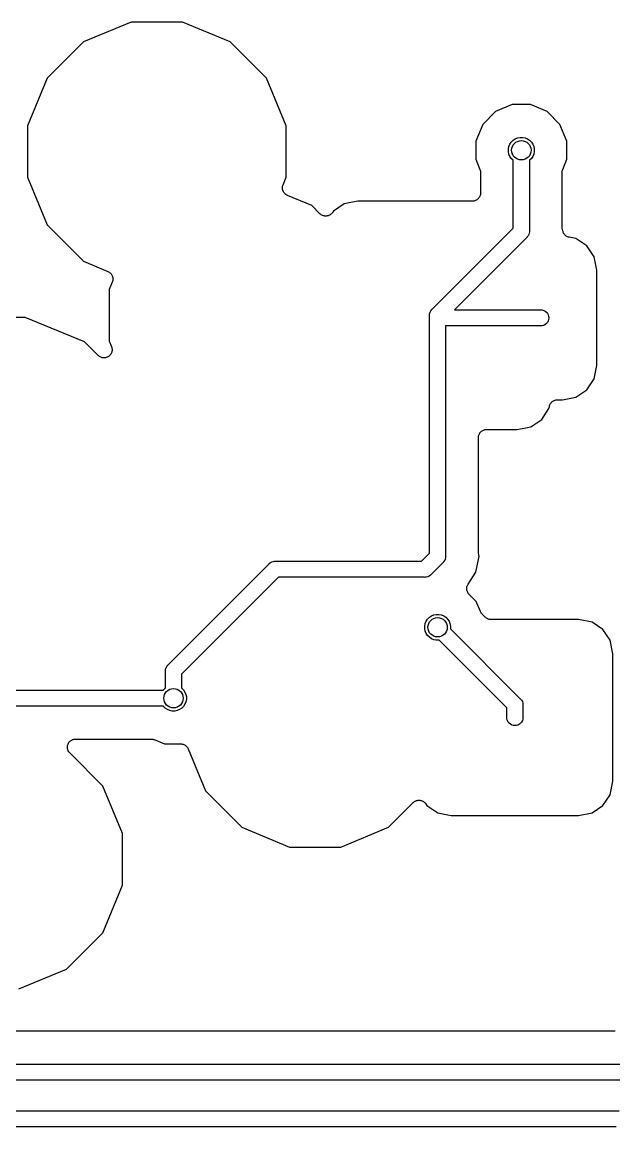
# Model space of a CAD drawing. Extents: x 0.4 to 11.3, y -7.9 to -0.4.
# Drawn here: x 6.262 to 6.624, y -3.719 to -3.044 of the extents above; entities that cross this region are included whole.
import ezdxf

# ---------------------------------------------------------------- set-up
doc = ezdxf.new("R2010")
doc.units = 0
doc.header["$MEASUREMENT"] = 0
doc.layers.add('BLACK', color=7, linetype='CONTINUOUS')

msp = doc.modelspace()

# ---------------------------------------------------------------- linework, layer by layer
at = {"layer": 'BLACK', "linetype": 'CONTINUOUS'}
for p, q in [((6.32837, -3.04378), (6.29931, -3.05581)), ((6.35982, -3.04378), (6.32837, -3.04378)), ((6.38888, -3.05581), (6.35982, -3.04378)), ((6.29931, -3.05581), (6.27707, -3.07805)), ((6.41111, -3.07805), (6.38888, -3.05581)), ((6.27707, -3.07805), (6.26504, -3.10711)), ((6.42315, -3.10711), (6.41111, -3.07805)), ((6.56138, -3.09417), (6.55114, -3.09842)), ((6.57247, -3.09417), (6.56138, -3.09417)), ((6.58272, -3.09842), (6.57247, -3.09417)), ((6.55114, -3.09842), (6.5433, -3.10626)), ((6.59056, -3.10626), (6.58272, -3.09842)), ((6.26504, -3.10711), (6.26504, -3.13856)), ((6.42315, -3.13856), (6.42315, -3.10711)), ((6.5433, -3.10626), (6.53906, -3.1165)), ((6.5948, -3.1165), (6.59056, -3.10626)), ((6.53906, -3.1165), (6.53906, -3.12759)), ((6.55995, -3.11832), (6.56081, -3.11703)), ((6.56081, -3.11703), (6.56191, -3.11593)), ((6.56191, -3.11593), (6.5632, -3.11507)), ((6.5632, -3.11507), (6.56463, -3.11448)), ((6.56463, -3.11448), (6.56615, -3.11417)), ((6.56615, -3.11417), (6.5677, -3.11417)), ((6.5677, -3.11417), (6.56923, -3.11448)), ((6.56923, -3.11448), (6.57066, -3.11507)), ((6.57066, -3.11507), (6.57195, -3.11593)), ((6.57195, -3.11593), (6.57305, -3.11703)), ((6.57305, -3.11703), (6.57391, -3.11832)), ((6.5948, -3.12759), (6.5948, -3.1165)), ((6.55906, -3.12127), (6.55936, -3.11975)), ((6.55906, -3.12282), (6.55906, -3.12127)), ((6.55936, -3.12434), (6.55906, -3.12282)), ((6.55936, -3.11975), (6.55995, -3.11832)), ((6.57391, -3.11832), (6.5745, -3.11975)), ((6.5745, -3.11975), (6.5748, -3.12127)), ((6.5748, -3.12282), (6.5745, -3.12434)), ((6.5748, -3.12127), (6.5748, -3.12282)), ((6.53906, -3.12759), (6.54163, -3.1338)), ((6.55995, -3.12578), (6.55936, -3.12434)), ((6.56081, -3.12707), (6.55995, -3.12578)), ((6.56191, -3.12816), (6.56081, -3.12707)), ((6.56201, -3.12823), (6.56191, -3.12816)), ((6.56201, -3.16962), (6.56201, -3.12823)), ((6.57195, -3.12816), (6.57185, -3.12823)), ((6.57185, -3.12823), (6.57185, -3.17141)), ((6.57305, -3.12707), (6.57195, -3.12816)), ((6.57391, -3.12578), (6.57305, -3.12707)), ((6.5745, -3.12434), (6.57391, -3.12578)), ((6.59223, -3.1338), (6.5948, -3.12759)), ((6.54163, -3.1338), (6.54163, -3.13381)), ((6.54163, -3.13381), (6.54163, -3.13381)), ((6.54163, -3.13381), (6.54163, -3.13381)), ((6.54163, -3.13381), (6.54165, -3.13387)), ((6.54165, -3.13387), (6.54178, -3.13431)), ((6.54178, -3.13431), (6.54191, -3.13474)), ((6.54191, -3.13474), (6.54192, -3.13477)), ((6.54192, -3.13477), (6.54192, -3.1348)), ((6.54192, -3.1348), (6.54196, -3.13526)), ((6.54196, -3.13526), (6.54201, -3.13571)), ((6.54201, -3.13571), (6.54201, -3.14813)), ((6.59185, -3.13565), (6.5919, -3.13519)), ((6.59185, -3.13571), (6.59185, -3.13565)), ((6.59185, -3.16871), (6.59185, -3.13571)), ((6.59185, -3.13571), (6.59185, -3.13571)), ((6.59185, -3.13571), (6.59185, -3.13571)), ((6.59185, -3.13571), (6.59185, -3.13571)), ((6.5919, -3.13519), (6.59195, -3.13474)), ((6.59195, -3.13474), (6.59196, -3.13471)), ((6.59196, -3.13468), (6.5921, -3.13424)), ((6.59196, -3.13471), (6.59196, -3.13468)), ((6.5921, -3.13424), (6.59223, -3.1338)), ((6.26504, -3.13856), (6.27707, -3.16762)), ((6.42093, -3.14451), (6.42098, -3.14404)), ((6.42098, -3.14404), (6.42099, -3.14403)), ((6.42099, -3.14401), (6.42113, -3.14356)), ((6.42099, -3.14403), (6.42099, -3.14401)), ((6.42113, -3.14356), (6.42127, -3.14311)), ((6.42127, -3.14311), (6.42315, -3.13856)), ((6.42088, -3.14501), (6.42089, -3.145)), ((6.42093, -3.14548), (6.42088, -3.14501)), ((6.42089, -3.14498), (6.42093, -3.14451)), ((6.42089, -3.145), (6.42089, -3.14498)), ((6.42097, -3.14595), (6.42093, -3.14548)), ((6.42098, -3.14597), (6.42097, -3.14595)), ((6.42098, -3.14598), (6.42098, -3.14597)), ((6.42111, -3.14643), (6.42098, -3.14598)), ((6.42125, -3.14689), (6.42111, -3.14643)), ((6.42125, -3.1469), (6.42125, -3.14689)), ((6.42126, -3.14692), (6.42125, -3.1469)), ((6.42148, -3.14734), (6.42126, -3.14692)), ((6.4217, -3.14775), (6.42148, -3.14734)), ((6.42171, -3.14777), (6.4217, -3.14775)), ((6.42172, -3.14778), (6.42171, -3.14777)), ((6.42202, -3.14815), (6.42172, -3.14778)), ((6.42231, -3.14851), (6.42202, -3.14815)), ((6.42232, -3.14853), (6.42231, -3.14851)), ((6.42233, -3.14854), (6.42232, -3.14853)), ((6.42269, -3.14884), (6.42233, -3.14854)), ((6.42305, -3.14914), (6.42269, -3.14884)), ((6.42307, -3.14915), (6.42305, -3.14914)), ((6.42308, -3.14916), (6.42307, -3.14915)), ((6.4235, -3.14939), (6.42308, -3.14916)), ((6.42391, -3.14961), (6.4235, -3.14939)), ((6.42394, -3.14963), (6.42391, -3.14961)), ((6.42397, -3.14964), (6.42394, -3.14963)), ((6.42394, -3.14963), (6.42394, -3.14963)), ((6.42394, -3.14963), (6.42394, -3.14963)), ((6.43888, -3.15581), (6.42397, -3.14964)), ((6.54114, -3.15094), (6.54113, -3.15096)), ((6.54115, -3.15093), (6.54114, -3.15094)), ((6.54138, -3.15051), (6.54115, -3.15093)), ((6.5416, -3.1501), (6.54138, -3.15051)), ((6.54161, -3.15009), (6.5416, -3.1501)), ((6.54162, -3.15007), (6.54161, -3.15009)), ((6.54176, -3.14962), (6.54162, -3.15007)), ((6.5419, -3.14917), (6.54176, -3.14962)), ((6.54191, -3.14914), (6.5419, -3.14915)), ((6.5419, -3.14915), (6.5419, -3.14917)), ((6.54195, -3.14867), (6.54191, -3.14914)), ((6.54201, -3.1482), (6.54195, -3.14867)), ((6.54201, -3.14813), (6.54201, -3.14817)), ((6.54201, -3.14817), (6.54201, -3.14817)), ((6.54201, -3.14817), (6.54201, -3.14817)), ((6.54201, -3.14817), (6.54201, -3.1482)), ((6.44386, -3.1608), (6.43888, -3.15581)), ((6.45873, -3.15478), (6.45212, -3.1592)), ((6.46703, -3.15313), (6.45873, -3.15478)), ((6.53701, -3.15313), (6.46703, -3.15313)), ((6.53748, -3.15309), (6.53701, -3.15313)), ((6.53794, -3.15304), (6.53748, -3.15309)), ((6.53796, -3.15304), (6.53794, -3.15304)), ((6.53798, -3.15304), (6.53796, -3.15304)), ((6.53843, -3.1529), (6.53798, -3.15304)), ((6.53888, -3.15277), (6.53843, -3.1529)), ((6.5389, -3.15276), (6.53888, -3.15277)), ((6.53891, -3.15275), (6.5389, -3.15276)), ((6.53933, -3.15253), (6.53891, -3.15275)), ((6.53975, -3.15232), (6.53933, -3.15253)), ((6.53976, -3.15231), (6.53975, -3.15232)), ((6.53977, -3.1523), (6.53976, -3.15231)), ((6.54014, -3.152), (6.53977, -3.1523)), ((6.54051, -3.1517), (6.54014, -3.152)), ((6.54052, -3.15169), (6.54051, -3.1517)), ((6.54053, -3.15168), (6.54052, -3.15169)), ((6.54083, -3.15132), (6.54053, -3.15168)), ((6.54113, -3.15096), (6.54083, -3.15132)), ((6.44423, -3.1611), (6.44386, -3.1608)), ((6.44459, -3.1614), (6.44423, -3.1611)), ((6.4446, -3.16141), (6.44459, -3.1614)), ((6.44462, -3.16142), (6.4446, -3.16141)), ((6.44503, -3.16164), (6.44462, -3.16142)), ((6.44545, -3.16187), (6.44503, -3.16164)), ((6.44546, -3.16187), (6.44545, -3.16187)), ((6.44548, -3.16188), (6.44546, -3.16187)), ((6.44593, -3.16202), (6.44548, -3.16188)), ((6.44638, -3.16216), (6.44593, -3.16202)), ((6.44639, -3.16216), (6.44638, -3.16216)), ((6.44641, -3.16217), (6.44639, -3.16216)), ((6.44688, -3.16221), (6.44641, -3.16217)), ((6.44735, -3.16227), (6.44688, -3.16221)), ((6.44736, -3.16226), (6.44735, -3.16227)), ((6.44738, -3.16227), (6.44736, -3.16226)), ((6.44785, -3.16222), (6.44738, -3.16227)), ((6.44832, -3.16218), (6.44785, -3.16222)), ((6.44834, -3.16218), (6.44832, -3.16218)), ((6.44835, -3.16217), (6.44834, -3.16218)), ((6.4488, -3.16204), (6.44835, -3.16217)), ((6.44926, -3.16191), (6.4488, -3.16204)), ((6.44927, -3.1619), (6.44926, -3.16191)), ((6.44929, -3.16189), (6.44927, -3.1619)), ((6.44971, -3.16167), (6.44929, -3.16189)), ((6.45012, -3.16146), (6.44971, -3.16167)), ((6.45014, -3.16145), (6.45012, -3.16146)), ((6.45015, -3.16144), (6.45014, -3.16145)), ((6.45052, -3.16114), (6.45015, -3.16144)), ((6.45089, -3.16085), (6.45052, -3.16114)), ((6.4509, -3.16084), (6.45089, -3.16085)), ((6.45091, -3.16083), (6.4509, -3.16084)), ((6.45121, -3.16047), (6.45091, -3.16083)), ((6.45152, -3.1601), (6.45121, -3.16047)), ((6.45153, -3.16008), (6.45152, -3.1601)), ((6.45155, -3.16004), (6.45153, -3.16008)), ((6.45153, -3.16008), (6.45153, -3.16008)), ((6.45153, -3.16008), (6.45153, -3.16008)), ((6.45212, -3.1592), (6.45155, -3.16004)), ((6.27707, -3.16762), (6.29931, -3.18985)), ((6.51244, -3.21918), (6.56201, -3.16962)), ((6.59189, -3.16916), (6.59185, -3.16871)), ((6.59193, -3.16961), (6.59189, -3.16916)), ((6.59195, -3.16968), (6.59193, -3.16961)), ((6.59227, -3.17129), (6.59195, -3.16968)), ((6.57024, -3.1753), (6.52605, -3.21949)), ((6.57043, -3.17515), (6.57024, -3.1753)), ((6.57058, -3.17496), (6.57043, -3.17515)), ((6.57104, -3.1744), (6.57058, -3.17496)), ((6.57058, -3.17496), (6.57058, -3.17496)), ((6.5715, -3.17355), (6.57104, -3.1744)), ((6.57152, -3.17346), (6.5715, -3.17355)), ((6.57178, -3.17262), (6.57152, -3.17346)), ((6.57185, -3.1719), (6.57178, -3.17262)), ((6.57185, -3.17141), (6.57187, -3.17165)), ((6.57187, -3.17165), (6.57185, -3.17189)), ((6.57185, -3.17189), (6.57185, -3.1719)), ((6.5924, -3.17174), (6.59227, -3.17129)), ((6.59253, -3.17219), (6.5924, -3.17174)), ((6.59254, -3.17221), (6.59253, -3.17219)), ((6.59255, -3.17223), (6.59254, -3.17221)), ((6.59277, -3.17264), (6.59255, -3.17223)), ((6.59298, -3.17305), (6.59277, -3.17264)), ((6.593, -3.17307), (6.59298, -3.17305)), ((6.59301, -3.17309), (6.593, -3.17307)), ((6.5933, -3.17345), (6.59301, -3.17309)), ((6.5936, -3.17381), (6.5933, -3.17345)), ((6.59361, -3.17383), (6.5936, -3.17381)), ((6.59363, -3.17384), (6.59361, -3.17383)), ((6.59399, -3.17414), (6.59363, -3.17384)), ((6.59434, -3.17444), (6.59399, -3.17414)), ((6.59436, -3.17445), (6.59434, -3.17444)), ((6.59438, -3.17446), (6.59436, -3.17445)), ((6.59479, -3.17469), (6.59438, -3.17446)), ((6.5952, -3.17491), (6.59479, -3.17469)), ((6.59522, -3.17492), (6.5952, -3.17491)), ((6.59524, -3.17493), (6.59522, -3.17492)), ((6.59568, -3.17506), (6.59524, -3.17493)), ((6.59613, -3.17521), (6.59568, -3.17506)), ((6.59617, -3.17522), (6.59613, -3.17521)), ((6.5962, -3.17522), (6.59617, -3.17522)), ((6.59617, -3.17522), (6.59617, -3.17522)), ((6.59617, -3.17522), (6.59617, -3.17522)), ((6.60032, -3.17604), (6.5962, -3.17522)), ((6.60694, -3.18046), (6.60032, -3.17604)), ((6.61136, -3.18708), (6.60694, -3.18046)), ((6.29931, -3.18985), (6.31422, -3.19603)), ((6.61301, -3.19537), (6.61136, -3.18708)), ((6.31422, -3.19603), (6.31425, -3.19604)), ((6.31425, -3.19604), (6.31425, -3.19604)), ((6.31425, -3.19604), (6.31425, -3.19604)), ((6.31425, -3.19604), (6.31428, -3.19606)), ((6.31428, -3.19606), (6.31469, -3.19628)), ((6.31469, -3.19628), (6.31511, -3.19651)), ((6.31511, -3.19651), (6.31512, -3.19652)), ((6.31512, -3.19652), (6.31514, -3.19653)), ((6.31514, -3.19653), (6.31549, -3.19683)), ((6.31549, -3.19683), (6.31586, -3.19713)), ((6.31586, -3.19713), (6.31587, -3.19714)), ((6.31587, -3.19714), (6.31588, -3.19716)), ((6.31588, -3.19716), (6.31617, -3.19752)), ((6.31617, -3.19752), (6.31647, -3.19789)), ((6.31647, -3.19789), (6.31648, -3.1979)), ((6.31648, -3.1979), (6.31649, -3.19792)), ((6.31649, -3.19792), (6.31671, -3.19833)), ((6.61301, -3.25344), (6.61301, -3.19537)), ((6.31692, -3.20256), (6.31504, -3.20711)), ((6.31671, -3.19833), (6.31693, -3.19875)), ((6.31706, -3.20211), (6.31692, -3.20256)), ((6.31693, -3.19875), (6.31694, -3.19877)), ((6.31694, -3.19877), (6.31694, -3.19878)), ((6.31694, -3.19878), (6.31708, -3.19923)), ((6.3172, -3.20166), (6.31706, -3.20211)), ((6.31708, -3.19923), (6.31721, -3.19968)), ((6.31721, -3.20163), (6.3172, -3.20164)), ((6.3172, -3.20164), (6.3172, -3.20166)), ((6.31721, -3.19968), (6.31721, -3.1997)), ((6.31721, -3.1997), (6.31722, -3.19972)), ((6.31725, -3.20116), (6.31721, -3.20163)), ((6.31722, -3.19972), (6.31726, -3.20019)), ((6.3173, -3.20069), (6.31725, -3.20116)), ((6.31726, -3.20019), (6.3173, -3.20066)), ((6.3173, -3.20066), (6.3173, -3.20067)), ((6.3173, -3.20067), (6.3173, -3.20069)), ((6.31504, -3.20711), (6.31504, -3.23856)), ((6.26374, -3.22409), (6.22445, -3.22409)), ((6.30003, -3.23913), (6.26374, -3.22409)), ((6.5108, -3.22283), (6.51083, -3.22259)), ((6.51083, -3.22308), (6.5108, -3.22283)), ((6.51083, -3.22259), (6.5109, -3.22187)), ((6.51083, -3.22259), (6.51083, -3.22259)), ((6.51083, -3.36804), (6.51083, -3.22308)), ((6.5109, -3.22187), (6.51118, -3.22094)), ((6.51118, -3.22094), (6.51164, -3.22009)), ((6.51164, -3.22009), (6.51225, -3.21934)), ((6.51225, -3.21934), (6.51244, -3.21918)), ((6.52605, -3.21949), (6.57898, -3.21949)), ((6.57898, -3.21949), (6.5797, -3.21956)), ((6.5797, -3.21956), (6.58063, -3.21984)), ((6.58063, -3.21984), (6.58149, -3.2203)), ((6.58149, -3.2203), (6.58224, -3.22091)), ((6.58224, -3.22091), (6.58285, -3.22166)), ((6.58285, -3.22166), (6.58331, -3.22252)), ((6.58331, -3.22252), (6.58359, -3.22344)), ((6.58359, -3.22344), (6.58369, -3.22441)), ((6.58369, -3.22441), (6.58359, -3.22537)), ((6.57898, -3.22933), (6.52067, -3.22933)), ((6.52067, -3.22933), (6.52067, -3.36984)), ((6.5797, -3.22926), (6.57898, -3.22933)), ((6.58063, -3.22898), (6.5797, -3.22926)), ((6.58149, -3.22852), (6.58063, -3.22898)), ((6.58224, -3.22791), (6.58149, -3.22852)), ((6.58285, -3.22716), (6.58224, -3.22791)), ((6.58331, -3.2263), (6.58285, -3.22716)), ((6.58359, -3.22537), (6.58331, -3.2263)), ((6.31504, -3.23856), (6.31644, -3.24193)), ((6.30828, -3.24738), (6.30003, -3.23913)), ((6.31657, -3.24533), (6.31642, -3.2458)), ((6.31644, -3.24193), (6.31646, -3.24199)), ((6.31646, -3.24199), (6.31646, -3.24199)), ((6.31646, -3.24199), (6.31646, -3.24199)), ((6.31646, -3.24199), (6.31646, -3.242)), ((6.31646, -3.242), (6.3166, -3.24247)), ((6.31671, -3.24488), (6.31657, -3.24533)), ((6.3166, -3.24247), (6.31673, -3.24293)), ((6.31677, -3.24438), (6.31671, -3.24487)), ((6.31671, -3.24487), (6.31671, -3.24487)), ((6.31671, -3.24487), (6.31671, -3.24488)), ((6.31673, -3.24293), (6.31673, -3.24293)), ((6.31673, -3.24293), (6.31673, -3.24294)), ((6.31673, -3.24294), (6.31677, -3.24342)), ((6.31677, -3.24342), (6.31682, -3.2439)), ((6.31682, -3.24391), (6.31677, -3.24438)), ((6.31682, -3.2439), (6.31682, -3.2439)), ((6.31682, -3.2439), (6.31682, -3.24391)), ((6.30865, -3.24769), (6.30828, -3.24738)), ((6.30903, -3.248), (6.30865, -3.24769)), ((6.30904, -3.248), (6.30903, -3.248)), ((6.30903, -3.248), (6.30903, -3.248)), ((6.30945, -3.24822), (6.30904, -3.248)), ((6.30989, -3.24846), (6.30945, -3.24822)), ((6.3099, -3.24846), (6.30989, -3.24846)), ((6.30989, -3.24846), (6.30989, -3.24846)), ((6.31037, -3.24861), (6.3099, -3.24846)), ((6.31082, -3.24875), (6.31037, -3.24861)), ((6.31083, -3.24875), (6.31082, -3.24875)), ((6.31082, -3.24875), (6.31082, -3.24875)), ((6.31132, -3.2488), (6.31083, -3.24875)), ((6.31179, -3.24885), (6.31132, -3.2488)), ((6.3118, -3.24885), (6.31179, -3.24885)), ((6.31227, -3.2488), (6.3118, -3.24885)), ((6.3118, -3.24885), (6.3118, -3.24885)), ((6.31276, -3.24876), (6.31227, -3.2488)), ((6.31277, -3.24876), (6.31276, -3.24876)), ((6.31323, -3.24862), (6.31277, -3.24875)), ((6.31277, -3.24875), (6.31277, -3.24876)), ((6.3137, -3.24848), (6.31323, -3.24862)), ((6.31371, -3.24848), (6.3137, -3.24848)), ((6.3137, -3.24848), (6.3137, -3.24848)), ((6.31415, -3.24824), (6.31371, -3.24848)), ((6.31456, -3.24803), (6.31415, -3.24824)), ((6.31457, -3.24802), (6.31456, -3.24803)), ((6.31497, -3.2477), (6.31457, -3.24802)), ((6.31457, -3.24802), (6.31457, -3.24802)), ((6.31532, -3.24741), (6.31497, -3.2477)), ((6.31533, -3.24741), (6.31532, -3.24741)), ((6.31532, -3.24741), (6.31532, -3.24741)), ((6.31565, -3.24702), (6.31533, -3.24741)), ((6.31595, -3.24666), (6.31565, -3.24702)), ((6.31619, -3.24622), (6.31595, -3.24666)), ((6.31595, -3.24666), (6.31595, -3.24666)), ((6.31595, -3.24666), (6.31595, -3.24666)), ((6.31642, -3.24581), (6.31619, -3.24622)), ((6.31642, -3.2458), (6.31642, -3.2458)), ((6.31642, -3.2458), (6.31642, -3.24581)), ((6.61136, -3.26174), (6.61301, -3.25344)), ((6.60694, -3.26836), (6.61136, -3.26174)), ((6.60032, -3.27278), (6.60694, -3.26836)), ((6.5838, -3.27985), (6.58408, -3.27845)), ((6.58408, -3.27842), (6.58409, -3.27838)), ((6.58408, -3.27845), (6.58408, -3.27842)), ((6.58408, -3.27842), (6.58408, -3.27842)), ((6.58408, -3.27842), (6.58408, -3.27842)), ((6.58409, -3.27838), (6.58424, -3.27793)), ((6.58424, -3.27793), (6.58437, -3.27749)), ((6.58437, -3.27749), (6.58438, -3.27747)), ((6.58438, -3.27747), (6.58439, -3.27745)), ((6.58439, -3.27745), (6.58462, -3.27704)), ((6.58462, -3.27704), (6.58484, -3.27663)), ((6.58484, -3.27663), (6.58485, -3.27662)), ((6.58485, -3.27662), (6.58486, -3.2766)), ((6.58486, -3.2766), (6.58516, -3.27624)), ((6.58516, -3.27624), (6.58546, -3.27588)), ((6.58546, -3.27588), (6.58547, -3.27587)), ((6.58547, -3.27587), (6.58549, -3.27585)), ((6.58549, -3.27585), (6.58585, -3.27556)), ((6.58585, -3.27556), (6.58622, -3.27526)), ((6.58622, -3.27526), (6.58623, -3.27525)), ((6.58623, -3.27525), (6.58625, -3.27524)), ((6.58625, -3.27524), (6.58667, -3.27502)), ((6.58667, -3.27502), (6.58708, -3.2748)), ((6.58708, -3.2748), (6.5871, -3.2748)), ((6.5871, -3.2748), (6.58711, -3.27479)), ((6.58711, -3.27479), (6.58757, -3.27466)), ((6.58757, -3.27466), (6.58801, -3.27452)), ((6.58801, -3.27452), (6.58803, -3.27452)), ((6.58803, -3.27452), (6.58805, -3.27451)), ((6.58805, -3.27451), (6.58852, -3.27447)), ((6.58852, -3.27447), (6.58898, -3.27443)), ((6.58898, -3.27443), (6.59203, -3.27443)), ((6.59203, -3.27443), (6.60032, -3.27278)), ((6.57938, -3.28647), (6.5838, -3.27985)), ((6.54425, -3.29277), (6.5447, -3.29263)), ((6.5447, -3.29263), (6.54472, -3.29263)), ((6.54472, -3.29263), (6.54473, -3.29263)), ((6.54473, -3.29263), (6.5452, -3.29258)), ((6.5452, -3.29258), (6.54567, -3.29254)), ((6.54567, -3.29254), (6.56447, -3.29254)), ((6.56447, -3.29254), (6.57276, -3.29089)), ((6.57276, -3.29089), (6.57938, -3.28647)), ((6.54067, -3.29747), (6.54072, -3.297)), ((6.54067, -3.2975), (6.54067, -3.29747)), ((6.54067, -3.29754), (6.54067, -3.2975)), ((6.54067, -3.2975), (6.54067, -3.2975)), ((6.54067, -3.2975), (6.54067, -3.2975)), ((6.54067, -3.36713), (6.54067, -3.29754)), ((6.54072, -3.297), (6.54077, -3.29653)), ((6.54077, -3.29653), (6.54078, -3.29651)), ((6.54078, -3.2965), (6.54092, -3.29605)), ((6.54078, -3.29651), (6.54078, -3.2965)), ((6.54092, -3.29605), (6.54106, -3.2956)), ((6.54106, -3.2956), (6.54107, -3.29558)), ((6.54107, -3.29557), (6.5413, -3.29516)), ((6.54107, -3.29558), (6.54107, -3.29557)), ((6.5413, -3.29516), (6.54152, -3.29474)), ((6.54152, -3.29474), (6.54154, -3.29473)), ((6.54154, -3.29471), (6.54185, -3.29435)), ((6.54154, -3.29473), (6.54154, -3.29471)), ((6.54185, -3.29435), (6.54215, -3.29399)), ((6.54215, -3.29399), (6.54216, -3.29398)), ((6.54216, -3.29398), (6.54217, -3.29396)), ((6.54217, -3.29396), (6.54254, -3.29367)), ((6.54254, -3.29367), (6.5429, -3.29337)), ((6.5429, -3.29337), (6.54292, -3.29336)), ((6.54292, -3.29336), (6.54293, -3.29335)), ((6.54293, -3.29335), (6.54335, -3.29314)), ((6.54335, -3.29314), (6.54376, -3.29291)), ((6.54376, -3.29291), (6.54378, -3.29291)), ((6.54378, -3.29291), (6.5438, -3.2929)), ((6.5438, -3.2929), (6.54425, -3.29277)), ((6.41362, -3.37384), (6.41447, -3.37338)), ((6.41447, -3.37338), (6.4154, -3.3731)), ((6.4154, -3.3731), (6.41613, -3.37303)), ((6.41613, -3.37303), (6.41637, -3.37301)), ((6.41613, -3.37303), (6.41613, -3.37303)), ((6.41637, -3.37301), (6.41661, -3.37303)), ((6.41661, -3.37303), (6.50584, -3.37303)), ((6.50584, -3.37303), (6.51083, -3.36804)), ((6.51924, -3.37358), (6.51906, -3.37373)), ((6.51947, -3.37331), (6.51924, -3.37358)), ((6.51986, -3.37283), (6.51947, -3.37331)), ((6.52032, -3.37197), (6.51986, -3.37283)), ((6.52036, -3.37182), (6.52032, -3.37197)), ((6.5206, -3.37104), (6.52036, -3.37182)), ((6.52067, -3.37032), (6.5206, -3.37104)), ((6.52067, -3.36984), (6.52069, -3.37008)), ((6.52069, -3.37008), (6.52067, -3.37032)), ((6.52067, -3.37032), (6.52067, -3.37032)), ((6.53922, -3.3798), (6.54077, -3.37205)), ((6.54071, -3.36758), (6.54067, -3.36713)), ((6.54075, -3.36804), (6.54071, -3.36758)), ((6.54077, -3.36811), (6.54075, -3.36804)), ((6.54116, -3.37008), (6.54077, -3.36811)), ((6.54077, -3.37205), (6.54116, -3.37008)), ((6.54077, -3.37205), (6.54077, -3.37205)), ((6.35102, -3.43634), (6.41272, -3.37464)), ((6.41272, -3.37464), (6.41287, -3.37446)), ((6.41287, -3.37446), (6.41306, -3.3743)), ((6.41306, -3.3743), (6.41362, -3.37384)), ((6.41306, -3.3743), (6.41306, -3.3743)), ((6.41362, -3.37384), (6.41362, -3.37384)), ((6.41362, -3.37384), (6.41362, -3.37384)), ((6.51906, -3.37373), (6.51152, -3.38126)), ((6.53444, -3.38696), (6.53922, -3.3798)), ((6.41841, -3.38287), (6.35925, -3.44203)), ((6.50763, -3.38287), (6.41841, -3.38287)), ((6.50787, -3.3829), (6.50763, -3.38287)), ((6.50812, -3.38287), (6.50787, -3.3829)), ((6.50884, -3.3828), (6.50812, -3.38287)), ((6.50812, -3.38287), (6.50812, -3.38287)), ((6.50977, -3.38252), (6.50884, -3.3828)), ((6.51062, -3.38206), (6.50977, -3.38252)), ((6.51137, -3.38145), (6.51062, -3.38206)), ((6.51152, -3.38126), (6.51137, -3.38145)), ((6.53422, -3.38738), (6.53444, -3.38696)), ((6.5336, -3.38969), (6.53365, -3.38922)), ((6.5336, -3.38971), (6.5336, -3.38969)), ((6.5336, -3.38973), (6.5336, -3.38971)), ((6.53364, -3.3902), (6.5336, -3.38973)), ((6.53368, -3.39066), (6.53364, -3.3902)), ((6.53365, -3.38922), (6.53369, -3.38876)), ((6.53369, -3.39068), (6.53368, -3.39066)), ((6.53369, -3.38876), (6.5337, -3.38874)), ((6.53369, -3.3907), (6.53369, -3.39068)), ((6.53382, -3.39115), (6.53369, -3.3907)), ((6.5337, -3.38872), (6.53384, -3.38827)), ((6.5337, -3.38874), (6.5337, -3.38872)), ((6.53395, -3.3916), (6.53382, -3.39115)), ((6.53384, -3.38827), (6.53398, -3.38782)), ((6.53396, -3.39162), (6.53395, -3.3916)), ((6.53397, -3.39164), (6.53396, -3.39162)), ((6.53419, -3.39205), (6.53397, -3.39164)), ((6.53398, -3.38782), (6.53399, -3.38781)), ((6.53399, -3.38779), (6.53422, -3.38738)), ((6.53399, -3.38781), (6.53399, -3.38779)), ((6.5344, -3.39247), (6.53419, -3.39205)), ((6.53441, -3.39248), (6.5344, -3.39247)), ((6.53442, -3.3925), (6.53441, -3.39248)), ((6.53472, -3.39286), (6.53442, -3.3925)), ((6.53501, -3.39323), (6.53472, -3.39286)), ((6.53504, -3.39326), (6.53501, -3.39323)), ((6.53506, -3.39328), (6.53504, -3.39326)), ((6.53504, -3.39326), (6.53504, -3.39326)), ((6.53504, -3.39326), (6.53504, -3.39326)), ((6.53938, -3.3976), (6.53506, -3.39328)), ((6.54195, -3.40381), (6.53938, -3.3976)), ((6.50963, -3.40837), (6.51073, -3.40727)), ((6.51073, -3.40727), (6.51202, -3.40641)), ((6.51202, -3.40641), (6.51345, -3.40581)), ((6.51345, -3.40581), (6.51497, -3.40551)), ((6.51497, -3.40551), (6.51652, -3.40551)), ((6.51652, -3.40551), (6.51804, -3.40581)), ((6.51804, -3.40581), (6.51948, -3.40641)), ((6.51948, -3.40641), (6.52077, -3.40727)), ((6.52077, -3.40727), (6.52186, -3.40837)), ((6.54217, -3.40421), (6.54195, -3.40381)), ((6.54238, -3.40462), (6.54217, -3.40421)), ((6.5424, -3.40464), (6.54238, -3.40462)), ((6.54241, -3.40467), (6.5424, -3.40464)), ((6.5427, -3.40502), (6.54241, -3.40467)), ((6.54299, -3.40538), (6.5427, -3.40502)), ((6.54303, -3.40542), (6.54299, -3.40538)), ((6.54303, -3.40543), (6.54303, -3.40542)), ((6.54303, -3.40542), (6.54303, -3.40542)), ((6.54303, -3.40542), (6.54303, -3.40542)), ((6.54479, -3.40718), (6.54303, -3.40543)), ((6.54514, -3.40747), (6.54479, -3.40718)), ((6.50787, -3.41261), (6.50818, -3.41109)), ((6.50787, -3.41416), (6.50787, -3.41261)), ((6.50818, -3.41109), (6.50877, -3.40966)), ((6.50877, -3.40966), (6.50963, -3.40837)), ((6.52186, -3.40837), (6.52273, -3.40966)), ((6.52273, -3.40966), (6.52332, -3.41109)), ((6.52332, -3.41109), (6.52362, -3.41261)), ((6.52362, -3.41261), (6.52362, -3.41416)), ((6.5455, -3.40777), (6.54514, -3.40747)), ((6.54552, -3.40778), (6.5455, -3.40777)), ((6.54554, -3.4078), (6.54552, -3.40778)), ((6.54595, -3.40802), (6.54554, -3.4078)), ((6.54635, -3.40824), (6.54595, -3.40802)), ((6.54638, -3.40825), (6.54635, -3.40824)), ((6.5464, -3.40826), (6.54638, -3.40825)), ((6.54684, -3.4084), (6.5464, -3.40826)), ((6.54728, -3.40853), (6.54684, -3.4084)), ((6.54731, -3.40854), (6.54728, -3.40853)), ((6.54733, -3.40855), (6.54731, -3.40854)), ((6.54779, -3.40859), (6.54733, -3.40855)), ((6.54825, -3.40864), (6.54779, -3.40859)), ((6.5483, -3.40864), (6.54825, -3.40864)), ((6.54832, -3.40864), (6.5483, -3.40864)), ((6.5483, -3.40864), (6.5483, -3.40864)), ((6.5483, -3.40864), (6.5483, -3.40864)), ((6.60187, -3.40864), (6.54832, -3.40864)), ((6.61017, -3.41029), (6.60187, -3.40864)), ((6.61678, -3.41471), (6.61017, -3.41029)), ((6.50818, -3.41568), (6.50787, -3.41416)), ((6.50877, -3.41712), (6.50818, -3.41568)), ((6.50963, -3.41841), (6.50877, -3.41712)), ((6.51073, -3.4195), (6.50963, -3.41841)), ((6.51202, -3.42036), (6.51073, -3.4195)), ((6.51345, -3.42096), (6.51202, -3.42036)), ((6.52362, -3.41416), (6.5236, -3.41428)), ((6.5236, -3.41428), (6.5663, -3.45698)), ((6.6212, -3.42133), (6.61678, -3.41471)), ((6.51497, -3.42126), (6.51345, -3.42096)), ((6.51652, -3.42126), (6.51497, -3.42126)), ((6.51664, -3.42124), (6.51652, -3.42126)), ((6.55807, -3.46267), (6.51664, -3.42124)), ((6.62285, -3.42963), (6.6212, -3.42133)), ((6.62285, -3.50738), (6.62285, -3.42963)), ((6.34939, -3.43999), (6.34941, -3.43975)), ((6.34941, -3.44023), (6.34939, -3.43999)), ((6.34941, -3.43975), (6.34948, -3.43902)), ((6.34941, -3.43975), (6.34941, -3.43975)), ((6.34941, -3.45051), (6.34941, -3.44023)), ((6.34948, -3.43902), (6.34976, -3.4381)), ((6.34976, -3.4381), (6.35022, -3.43724)), ((6.35022, -3.43724), (6.35083, -3.43649)), ((6.35083, -3.43649), (6.35102, -3.43634)), ((6.35925, -3.44203), (6.35925, -3.45051)), ((6.22859, -3.45177), (6.34815, -3.45177)), ((6.34815, -3.45177), (6.34821, -3.45167)), ((6.34821, -3.45167), (6.34931, -3.45058)), ((6.34931, -3.45058), (6.34941, -3.45051)), ((6.35925, -3.45051), (6.35935, -3.45058)), ((6.35935, -3.45058), (6.36045, -3.45167)), ((6.36045, -3.45167), (6.36131, -3.45296)), ((6.36131, -3.45296), (6.3619, -3.4544)), ((6.3619, -3.4544), (6.3622, -3.45592)), ((6.36131, -3.46042), (6.36045, -3.46171)), ((6.3619, -3.45899), (6.36131, -3.46042)), ((6.3622, -3.45747), (6.3619, -3.45899)), ((6.3622, -3.45592), (6.3622, -3.45747)), ((6.5663, -3.45698), (6.56649, -3.45713)), ((6.56649, -3.45713), (6.56664, -3.45732)), ((6.56664, -3.45732), (6.56664, -3.45732)), ((6.56664, -3.45732), (6.56692, -3.45766)), ((6.56692, -3.45766), (6.5671, -3.45788)), ((6.5671, -3.45788), (6.56756, -3.45874)), ((6.56756, -3.45874), (6.56784, -3.45967)), ((6.56784, -3.45967), (6.56791, -3.46039)), ((6.56791, -3.46039), (6.56791, -3.46039)), ((6.56791, -3.46039), (6.56794, -3.46063)), ((6.56794, -3.46063), (6.56791, -3.46087)), ((6.56791, -3.46087), (6.56791, -3.46875)), ((6.34815, -3.46161), (6.23039, -3.46161)), ((6.34821, -3.46171), (6.34815, -3.46161)), ((6.34931, -3.46281), (6.34821, -3.46171)), ((6.3506, -3.46367), (6.34931, -3.46281)), ((6.35203, -3.46426), (6.3506, -3.46367)), ((6.35356, -3.46457), (6.35203, -3.46426)), ((6.35511, -3.46457), (6.35356, -3.46457)), ((6.35663, -3.46426), (6.35511, -3.46457)), ((6.35806, -3.46367), (6.35663, -3.46426)), ((6.35935, -3.46281), (6.35806, -3.46367)), ((6.36045, -3.46171), (6.35935, -3.46281)), ((6.55807, -3.46875), (6.55807, -3.46267)), ((6.55814, -3.46947), (6.55807, -3.46875)), ((6.55842, -3.4704), (6.55814, -3.46947)), ((6.55888, -3.47125), (6.55842, -3.4704)), ((6.5595, -3.472), (6.55888, -3.47125)), ((6.56024, -3.47262), (6.5595, -3.472)), ((6.5611, -3.47307), (6.56024, -3.47262)), ((6.56203, -3.47335), (6.5611, -3.47307)), ((6.56299, -3.47345), (6.56203, -3.47335)), ((6.56396, -3.47335), (6.56299, -3.47345)), ((6.56488, -3.47307), (6.56396, -3.47335)), ((6.56574, -3.47262), (6.56488, -3.47307)), ((6.56649, -3.472), (6.56574, -3.47262)), ((6.5671, -3.47125), (6.56649, -3.472)), ((6.56756, -3.4704), (6.5671, -3.47125)), ((6.56784, -3.46947), (6.56756, -3.4704)), ((6.56791, -3.46875), (6.56784, -3.46947)), ((6.28946, -3.48656), (6.28951, -3.48609)), ((6.28946, -3.48657), (6.28946, -3.48656)), ((6.28946, -3.48658), (6.28946, -3.48657)), ((6.2895, -3.48705), (6.28946, -3.48658)), ((6.28955, -3.48753), (6.2895, -3.48705)), ((6.28951, -3.48609), (6.28956, -3.48561)), ((6.28955, -3.48754), (6.28955, -3.48753)), ((6.28955, -3.48755), (6.28955, -3.48754)), ((6.28968, -3.488), (6.28955, -3.48755)), ((6.28956, -3.48561), (6.28957, -3.4856)), ((6.28957, -3.48559), (6.28971, -3.48514)), ((6.28957, -3.4856), (6.28957, -3.48559)), ((6.28982, -3.48847), (6.28968, -3.488)), ((6.28971, -3.48514), (6.28985, -3.48468)), ((6.28985, -3.48468), (6.28986, -3.48467)), ((6.28986, -3.48466), (6.29009, -3.48424)), ((6.28986, -3.48467), (6.28986, -3.48466)), ((6.29009, -3.48424), (6.29032, -3.48382)), ((6.29032, -3.48381), (6.29033, -3.4838)), ((6.29032, -3.48382), (6.29032, -3.48381)), ((6.29033, -3.4838), (6.29063, -3.48343)), ((6.29063, -3.48343), (6.29094, -3.48307)), ((6.29094, -3.48307), (6.29095, -3.48306)), ((6.29095, -3.48305), (6.29133, -3.48275)), ((6.29095, -3.48306), (6.29095, -3.48305)), ((6.29133, -3.48275), (6.29169, -3.48245)), ((6.29169, -3.48245), (6.2917, -3.48244)), ((6.2917, -3.48244), (6.29171, -3.48244)), ((6.29171, -3.48244), (6.29213, -3.48222)), ((6.29213, -3.48222), (6.29256, -3.48199)), ((6.29256, -3.48199), (6.29257, -3.48199)), ((6.29257, -3.48198), (6.29303, -3.48185)), ((6.29257, -3.48199), (6.29257, -3.48198)), ((6.29303, -3.48185), (6.29349, -3.48171)), ((6.29349, -3.48171), (6.2935, -3.48171)), ((6.2935, -3.48171), (6.29351, -3.48171)), ((6.29351, -3.48171), (6.29398, -3.48166)), ((6.29398, -3.48166), (6.29446, -3.48161)), ((6.29446, -3.48161), (6.34066, -3.48161)), ((6.34066, -3.48161), (6.34067, -3.48161)), ((6.34067, -3.48161), (6.34067, -3.48161)), ((6.34067, -3.48161), (6.34067, -3.48161)), ((6.34067, -3.48161), (6.34073, -3.48161)), ((6.34073, -3.48161), (6.34119, -3.48167)), ((6.34119, -3.48167), (6.34164, -3.48171)), ((6.34164, -3.48171), (6.34167, -3.48172)), ((6.34167, -3.48172), (6.3417, -3.48172)), ((6.3417, -3.48172), (6.34214, -3.48186)), ((6.34214, -3.48186), (6.34258, -3.48199)), ((6.34258, -3.48199), (6.34879, -3.48457)), ((6.34879, -3.48457), (6.35869, -3.48457)), ((6.35869, -3.48457), (6.35871, -3.48457)), ((6.35871, -3.48457), (6.35871, -3.48457)), ((6.35871, -3.48457), (6.35872, -3.48457)), ((6.35872, -3.48457), (6.35876, -3.48457)), ((6.35876, -3.48457), (6.35923, -3.48462)), ((6.35923, -3.48462), (6.35969, -3.48467)), ((6.35969, -3.48467), (6.35971, -3.48467)), ((6.35971, -3.48467), (6.35973, -3.48468)), ((6.35973, -3.48468), (6.36017, -3.48482)), ((6.36017, -3.48482), (6.36062, -3.48495)), ((6.36062, -3.48495), (6.36064, -3.48496)), ((6.36064, -3.48496), (6.36066, -3.48497)), ((6.36066, -3.48497), (6.36107, -3.48519)), ((6.36107, -3.48519), (6.36148, -3.48542)), ((6.36148, -3.48542), (6.36149, -3.48543)), ((6.36149, -3.48543), (6.36151, -3.48544)), ((6.36151, -3.48544), (6.36187, -3.48574)), ((6.36187, -3.48574), (6.36223, -3.48604)), ((6.36223, -3.48604), (6.36224, -3.48605)), ((6.36224, -3.48605), (6.36226, -3.48607)), ((6.36226, -3.48607), (6.36255, -3.48643)), ((6.36255, -3.48643), (6.36285, -3.48679)), ((6.36285, -3.48679), (6.36286, -3.48681)), ((6.36286, -3.48681), (6.36287, -3.48683)), ((6.36287, -3.48683), (6.36309, -3.48724)), ((6.36309, -3.48724), (6.36331, -3.48765)), ((6.36331, -3.48765), (6.37393, -3.51328)), ((6.28982, -3.48848), (6.28982, -3.48847)), ((6.28983, -3.48849), (6.28982, -3.48848)), ((6.29005, -3.48891), (6.28983, -3.48849)), ((6.29027, -3.48934), (6.29005, -3.48891)), ((6.29028, -3.48935), (6.29027, -3.48934)), ((6.29027, -3.48934), (6.29027, -3.48934)), ((6.29058, -3.48972), (6.29028, -3.48935)), ((6.29088, -3.4901), (6.29058, -3.48972)), ((6.29089, -3.49011), (6.29088, -3.4901)), ((6.29093, -3.49015), (6.29089, -3.49011)), ((6.29089, -3.49011), (6.29089, -3.49011)), ((6.29089, -3.49011), (6.29089, -3.49011)), ((6.31111, -3.51034), (6.29093, -3.49015)), ((6.6212, -3.51568), (6.62285, -3.50738)), ((6.32315, -3.53939), (6.31111, -3.51034)), ((6.37393, -3.51328), (6.39616, -3.53552)), ((6.48573, -3.53552), (6.50079, -3.52046)), ((6.50079, -3.52046), (6.50082, -3.52043)), ((6.50082, -3.52043), (6.50084, -3.52041)), ((6.50082, -3.52043), (6.50082, -3.52043)), ((6.50082, -3.52043), (6.50082, -3.52043)), ((6.50084, -3.52041), (6.50121, -3.52011)), ((6.50121, -3.52011), (6.50158, -3.51982)), ((6.50158, -3.51982), (6.50159, -3.51981)), ((6.50159, -3.51981), (6.5016, -3.5198)), ((6.5016, -3.5198), (6.50202, -3.51958)), ((6.50202, -3.51958), (6.50244, -3.51936)), ((6.50244, -3.51936), (6.50246, -3.51936)), ((6.50246, -3.51936), (6.50247, -3.51935)), ((6.50247, -3.51935), (6.50292, -3.51922)), ((6.50292, -3.51922), (6.50338, -3.51909)), ((6.50338, -3.51909), (6.50339, -3.51908)), ((6.50339, -3.51908), (6.50341, -3.51908)), ((6.50341, -3.51908), (6.50388, -3.51904)), ((6.50388, -3.51904), (6.50435, -3.51899)), ((6.50435, -3.51899), (6.50436, -3.519)), ((6.50436, -3.519), (6.50438, -3.51899)), ((6.50438, -3.51899), (6.50485, -3.51905)), ((6.50485, -3.51905), (6.50532, -3.51909)), ((6.50532, -3.51909), (6.50533, -3.5191)), ((6.50533, -3.5191), (6.50535, -3.5191)), ((6.50535, -3.5191), (6.5058, -3.51924)), ((6.5058, -3.51924), (6.50625, -3.51938)), ((6.50625, -3.51938), (6.50627, -3.51939)), ((6.50627, -3.51939), (6.50628, -3.51939)), ((6.50628, -3.51939), (6.5067, -3.51962)), ((6.5067, -3.51962), (6.50711, -3.51984)), ((6.50711, -3.51984), (6.50712, -3.51985)), ((6.50712, -3.51985), (6.50714, -3.51986)), ((6.50714, -3.51986), (6.5075, -3.52017)), ((6.5075, -3.52017), (6.50786, -3.52046)), ((6.50786, -3.52046), (6.50787, -3.52047)), ((6.50787, -3.52047), (6.50789, -3.52048)), ((6.50789, -3.52048), (6.50819, -3.52085)), ((6.50819, -3.52085), (6.50848, -3.52122)), ((6.50848, -3.52122), (6.5092, -3.52229)), ((6.61678, -3.52229), (6.6212, -3.51568)), ((6.5092, -3.52229), (6.51582, -3.52671)), ((6.51582, -3.52671), (6.52411, -3.52836)), ((6.52411, -3.52836), (6.60187, -3.52836)), ((6.60187, -3.52836), (6.61017, -3.52671)), ((6.61017, -3.52671), (6.61678, -3.52229)), ((6.39616, -3.53552), (6.42522, -3.54756)), ((6.45667, -3.54756), (6.48573, -3.53552)), ((6.32315, -3.57084), (6.32315, -3.53939)), ((6.42522, -3.54756), (6.45667, -3.54756)), ((6.31111, -3.5999), (6.32315, -3.57084)), ((6.28888, -3.62214), (6.31111, -3.5999)), ((6.25982, -3.63417), (6.28888, -3.62214)), ((6.62419, -3.66012), (6.13179, -3.66012)), ((5.99613, -3.68012), (6.69267, -3.68012)), ((6.69088, -3.68996), (5.99434, -3.68996)), ((5.98351, -3.70866), (6.62673, -3.70866)), ((6.62493, -3.7185), (5.98721, -3.7185))]:
    msp.add_line(p, q, dxfattribs=at)
at = {"layer": 'BLACK'}
for centre in [(6.56693, -3.12205), (6.51575, -3.41339), (6.35433, -3.45669)]:
    msp.add_circle(centre, 0.00591, dxfattribs=at)

doc.saveas('drawing.dxf')
